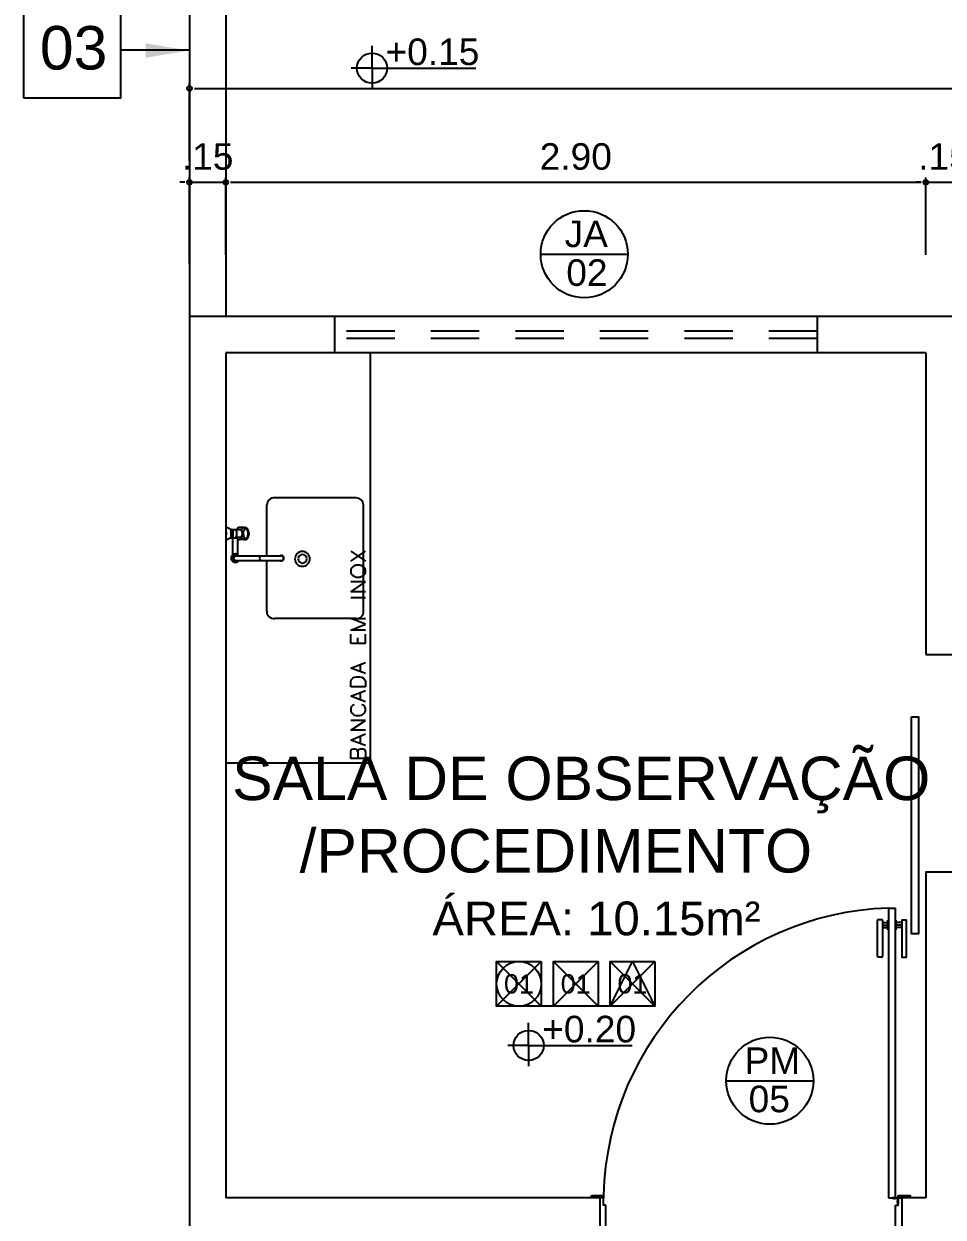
# Model space of a CAD drawing. Header units: millimetres. Extents: x 2125 to 3408, y 1171 to 1686.
# Drawn here: x 2895.56 to 2899.368, y 1471.901 to 1476.844 of the extents above; entities that cross this region are included whole.
import ezdxf
from ezdxf.enums import TextEntityAlignment as Align

# ---------------------------------------------------------------- set-up
doc = ezdxf.new("R2010")
doc.units = ezdxf.units.MM
doc.linetypes.add('CONTORNO_QUADRO_T', pattern=[0.35, 0.2, -0.15])
for name, color, linetype in [('APCOZ', 7, 'Continuous'), ('APCOZ-I', 251, 'Continuous'), ('at_Entity', 7, 'Continuous'), ('cotas', 7, 'Continuous'), ('ESQUADRIA', 3, 'Continuous'), ('ESQUADRIAS', 7, 'Continuous'), ('Esquadrias portas', 7, 'Continuous'), ('Esquadrias_Portas', 2, 'Continuous'), ('JANELA2', 1, 'Continuous'), ('LAYOUT', 7, 'Continuous'), ('Layout_Equipamentos', 7, 'Continuous'), ('PAREDE', 4, 'Continuous'), ('TEXTO01', 7, 'Continuous'), ('TEXTO02', 3, 'Continuous'), ('TEXTO03', 2, 'Continuous'), ('TEXTO_ESP_FORRO', 62, 'Continuous'), ('TEXTO_ESP_PAREDES', 10, 'Continuous'), ('TEXTO_ESP_PISO', 150, 'Continuous')]:
    doc.layers.add(name, color=color, linetype=linetype)
doc.styles.add('ARIAL', font='sanss___.ttf')
doc.styles.add('ROMANS', font='arial.ttf')
doc.styles.get("Standard").update_dxf_attribs({"font": 'arial.ttf'})
doc.styles.add('TEXTO1', font='swissko.ttf', dxfattribs={"width": 0.6, "height": 0.1})
doc.dimstyles.new('ESCALA75', dxfattribs={"dimtxt": 0.11, "dimasz": 0.02, "dimexe": 0.02, "dimexo": 0.04, "dimgap": 0.05, "dimtad": 1, "dimzin": 4, "dimdsep": 46, "dimtxsty": 'ROMANS', "dimblk1": 'PPC', "dimblk2": 'PPC', "dimsah": 1, "dimcen": 0.02, "dimclrd": 7, "dimclre": 7, "dimclrt": 3, "dimazin": 1, "dimtfac": 1, "dimtix": 1, "dimtmove": 0, "dimatfit": 3, "dimldrblk": 'PPC', "dimfxl": 0, "dimtolj": 1, "dimtzin": 12, "dimarcsym": 0})

# ---------------------------------------------------------------- blocks, each defined once
blk = doc.blocks.new('new block1')
at = {"layer": 'ESQUADRIAS', "color": 2}
for p, q in [((-0.09, 1.36), (-0.09, 0.16)), ((-0.09, 1.36), (-0.06, 1.36)), ((-0.06, 0.16), (-0.06, 1.36)), ((-0.09, 0.16), (-0.06, 0.16))]:
    blk.add_line(p, q, dxfattribs=at)
at = {"layer": 'ESQUADRIAS', "color": 3, "linetype": 'Continuous'}
for p, q in [((-0.135, 1.1598), (-0.135, 1.3115)), ((-0.115, 1.3115), (-0.115, 1.1598)), ((-0.092, 1.27), (-0.092, 1.31)), ((-0.058, 1.27), (-0.058, 1.31)), ((-0.035, 1.3115), (-0.035, 1.1598)), ((-0.015, 1.1598), (-0.015, 1.3115)), ((-0.1185, 1.1568), (-0.1325, 1.1568)), ((-0.0315, 1.1568), (-0.0175, 1.1568))]:
    blk.add_line(p, q, dxfattribs=at)
at = {"layer": 'ESQUADRIAS', "color": 3}
for p, q in [((-0.115, 1.3115), (-0.135, 1.3115)), ((-0.115, 1.3), (-0.092, 1.3)), ((-0.115, 1.29), (-0.092, 1.29)), ((-0.092, 1.31), (-0.09, 1.31)), ((-0.058, 1.31), (-0.06, 1.31)), ((-0.035, 1.3), (-0.058, 1.3)), ((-0.035, 1.29), (-0.058, 1.29)), ((-0.035, 1.3115), (-0.015, 1.3115)), ((-0.115, 1.28), (-0.092, 1.28)), ((-0.092, 1.27), (-0.09, 1.27)), ((-0.058, 1.27), (-0.06, 1.27)), ((-0.035, 1.28), (-0.058, 1.28))]:
    blk.add_line(p, q, dxfattribs=at)
at = {"layer": 'ESQUADRIAS'}
for p, q in [((-0.0665, 0.1585), (-0.0635, 0.1585)), ((-0.0515, 0.1435), (-0.0515, 0.1465))]:
    blk.add_line(p, q, dxfattribs=at)
at = {"layer": 'ESQUADRIAS', "color": 3}
for points in [[(-1.32, 0.17), (-1.27, 0.17), (-1.27, 0.16), (-1.32, 0.16)], [(-0.05, 0.17), (0, 0.17), (0, 0.16), (-0.05, 0.16)], [(-1.32, 0.01), (-1.26, 0.01), (-1.26, 0), (-1.32, 0)], [(-0.06, 0.01), (-0.035, 0.01), (0, 0.01), (0, 0), (-0.06, 0)]]:
    blk.add_lwpolyline(points, close=True, dxfattribs=at)
at = {"layer": 'ESQUADRIAS', "color": 2}
for points in [[(-1.26, 0.13), (-1.27, 0.13), (-1.27, 0.16), (-1.285, 0.16), (-1.285, 0.01), (-1.26, 0.01)], [(-0.06, 0.13), (-0.05, 0.13), (-0.05, 0.16), (-0.035, 0.16), (-0.035, 0.01), (-0.06, 0.01)]]:
    blk.add_lwpolyline(points, close=True, dxfattribs=at)
at = {"layer": 'ESQUADRIAS', "color": 1}
for points in [[(-0.0545, 0.159, -0.236068), (-0.0525, 0.16), (-0.055, 0.16), (-0.075, 0.16), (-0.075, 0.159)], [(-0.051, 0.1555, 0.236068), (-0.05, 0.1575), (-0.05, 0.155), (-0.05, 0.135), (-0.051, 0.135)]]:
    blk.add_lwpolyline(points, format="xyb", close=True, dxfattribs=at)
at = {"layer": 'ESQUADRIAS'}
for points in [[(-0.0675, 0.1577), (-0.0665, 0.1585), (-0.0665, 0.159)], [(-0.0654, 0.1577), (-0.0654, 0.1575), (-0.0675, 0.1575), (-0.0675, 0.1577), (-0.0625, 0.1577), (-0.0625, 0.1575), (-0.0646, 0.1575), (-0.0646, 0.1577)], [(-0.0625, 0.1577), (-0.0635, 0.1585), (-0.0635, 0.159)], [(-0.0523, 0.1446), (-0.0525, 0.1446), (-0.0525, 0.1425), (-0.0523, 0.1425), (-0.0523, 0.1475), (-0.0525, 0.1475), (-0.0525, 0.1454), (-0.0523, 0.1454)], [(-0.0523, 0.1475), (-0.0515, 0.1465), (-0.051, 0.1465)], [(-0.0523, 0.1425), (-0.0515, 0.1435), (-0.051, 0.1435)]]:
    blk.add_lwpolyline(points, dxfattribs=at)
at = {"layer": 'ESQUADRIAS', "color": 1}
blk.add_circle((-0.0525, 0.1575), 0.0025, dxfattribs=at)
at = {"layer": 'ESQUADRIAS', "color": 3, "linetype": 'Continuous'}
for centre, start, end in [((-0.132, 1.1598), 180, 260.5377), ((-0.118, 1.1598), 260.5377, 360), ((-0.032, 1.1598), 180, 279.4623), ((-0.018, 1.1598), 279.4623, 0)]:
    blk.add_arc(centre, 0.003, start, end, dxfattribs=at)
at = {"layer": 'Esquadrias portas'}
blk.add_arc((-0.0518, 0.1421), 1.2185, 91.7966, 178.6909, dxfattribs=at)
blk = doc.blocks.new('PPC')
at = {"color": 2}
blk.add_circle((0, 0), 0.5, dxfattribs=at)
blk = doc.blocks.new('*D1059')
at = {"layer": 'cotas', "color": 7, "lineweight": -2, "transparency": 16777216}
for p, q in [((2896.2267, 1476.1876), (2896.2067, 1476.1876)), ((2896.2467, 1475.8876), (2896.2467, 1476.2076)), ((2896.2467, 1476.1876), (2896.3967, 1476.1876)), ((2896.3967, 1475.8876), (2896.3967, 1476.2076)), ((2896.4167, 1476.1876), (2896.4367, 1476.1876))]:
    blk.add_line(p, q, dxfattribs=at)
at = {"layer": 'DEFPOINTS', "color": 0, "transparency": 16777216}
for p in [(2896.3967, 1476.1876), (2896.2467, 1475.2536), (2896.3967, 1475.1036)]:
    blk.add_point(p, dxfattribs=at)
at = {"layer": 'cotas', "color": 7, "lineweight": -2, "transparency": 16777216, "xscale": 0.02, "yscale": 0.02, "zscale": 0.02}
blk.add_blockref('PPC', (2896.2467, 1476.1876), dxfattribs=at)
at = {"layer": 'cotas', "color": 7, "lineweight": -2, "transparency": 16777216, "xscale": 0.02, "yscale": 0.02, "zscale": 0.02, "rotation": 180}
blk.add_blockref('PPC', (2896.3967, 1476.1876), dxfattribs=at)
at = {"layer": 'cotas', "color": 3, "transparency": 16777216, "insert": (2896.3217, 1476.2938), "char_height": 0.11, "attachment_point": 5, "style": 'ROMANS'}
blk.add_mtext('\\A1;.15', dxfattribs=at)
blk = doc.blocks.new('*D1060')
at = {"layer": 'cotas', "color": 7, "lineweight": -2, "transparency": 16777216}
for p, q in [((2896.3967, 1475.8876), (2896.3967, 1476.2076)), ((2896.4167, 1476.1876), (2899.2767, 1476.1876)), ((2899.2967, 1475.8876), (2899.2967, 1476.2076))]:
    blk.add_line(p, q, dxfattribs=at)
at = {"layer": 'DEFPOINTS', "color": 0, "transparency": 16777216}
for p in [(2899.2967, 1476.1876), (2896.3967, 1475.1036), (2899.2967, 1475.1036)]:
    blk.add_point(p, dxfattribs=at)
at = {"layer": 'cotas', "color": 7, "lineweight": -2, "transparency": 16777216, "xscale": 0.02, "yscale": 0.02, "zscale": 0.02, "rotation": 180}
blk.add_blockref('PPC', (2896.3967, 1476.1876), dxfattribs=at)
at = {"layer": 'cotas', "color": 7, "lineweight": -2, "transparency": 16777216, "xscale": 0.02, "yscale": 0.02, "zscale": 0.02}
blk.add_blockref('PPC', (2899.2967, 1476.1876), dxfattribs=at)
at = {"layer": 'cotas', "color": 3, "transparency": 16777216, "insert": (2897.8467, 1476.2938), "char_height": 0.11, "attachment_point": 5, "style": 'ROMANS'}
blk.add_mtext('\\A1;2.90', dxfattribs=at)
blk = doc.blocks.new('*D1061')
at = {"layer": 'cotas', "color": 7, "lineweight": -2, "transparency": 16777216}
for p, q in [((2899.2767, 1476.1876), (2899.2567, 1476.1876)), ((2899.2967, 1475.8876), (2899.2967, 1476.2076)), ((2899.2967, 1476.1876), (2899.4467, 1476.1876)), ((2899.4467, 1475.8876), (2899.4467, 1476.2076)), ((2899.4667, 1476.1876), (2899.4867, 1476.1876))]:
    blk.add_line(p, q, dxfattribs=at)
at = {"layer": 'DEFPOINTS', "color": 0, "transparency": 16777216}
for p in [(2899.4467, 1476.1876), (2899.2967, 1475.1036), (2899.4467, 1475.1036)]:
    blk.add_point(p, dxfattribs=at)
at = {"layer": 'cotas', "color": 7, "lineweight": -2, "transparency": 16777216, "xscale": 0.02, "yscale": 0.02, "zscale": 0.02}
blk.add_blockref('PPC', (2899.2967, 1476.1876), dxfattribs=at)
at = {"layer": 'cotas', "color": 7, "lineweight": -2, "transparency": 16777216, "xscale": 0.02, "yscale": 0.02, "zscale": 0.02, "rotation": 180}
blk.add_blockref('PPC', (2899.4467, 1476.1876), dxfattribs=at)
at = {"layer": 'cotas', "color": 3, "transparency": 16777216, "insert": (2899.3717, 1476.2938), "char_height": 0.11, "attachment_point": 5, "style": 'ROMANS'}
blk.add_mtext('\\A1;.15', dxfattribs=at)
blk = doc.blocks.new('*D1066')
at = {"layer": 'cotas', "color": 7, "lineweight": -2, "transparency": 16777216}
for p, q in [((2896.2467, 1476.2766), (2896.2467, 1476.5966)), ((2896.2667, 1476.5766), (2907.6267, 1476.5766)), ((2907.6467, 1476.2766), (2907.6467, 1476.5966))]:
    blk.add_line(p, q, dxfattribs=at)
at = {"layer": 'DEFPOINTS', "color": 0, "transparency": 16777216}
for p in [(2907.6467, 1476.5766), (2896.2467, 1475.7315), (2907.6467, 1475.7315)]:
    blk.add_point(p, dxfattribs=at)
at = {"layer": 'cotas', "color": 7, "lineweight": -2, "transparency": 16777216, "xscale": 0.02, "yscale": 0.02, "zscale": 0.02, "rotation": 180}
blk.add_blockref('PPC', (2896.2467, 1476.5766), dxfattribs=at)
at = {"layer": 'cotas', "color": 7, "lineweight": -2, "transparency": 16777216, "xscale": 0.02, "yscale": 0.02, "zscale": 0.02}
blk.add_blockref('PPC', (2907.6467, 1476.5766), dxfattribs=at)
at = {"layer": 'cotas', "color": 3, "transparency": 16777216, "insert": (2901.9467, 1476.6828), "char_height": 0.11, "attachment_point": 5, "style": 'ROMANS'}
blk.add_mtext('\\A1;11.40', dxfattribs=at)
blk = doc.blocks.new('new block16')
at = {"layer": 'APCOZ'}
for p, q in [((-0.5794, 0.9688), (-0.601, 0.9796)), ((-0.5794, 0.9688), (-0.5553, 0.9688)), ((-0.5212, 0.9762), (-0.5428, 0.9762)), ((-0.5794, 0.9336), (-0.601, 0.9228)), ((-0.5794, 0.9336), (-0.5702, 0.9336)), ((-0.5702, 0.8638), (-0.5702, 0.9336)), ((-0.5502, 0.8638), (-0.5502, 0.9285)), ((-0.5212, 0.9262), (-0.5428, 0.9262)), ((-0.5462, 0.8597), (-0.3752, 0.8597)), ((-0.5462, 0.8397), (-0.3752, 0.8397))]:
    blk.add_line(p, q, dxfattribs=at)
at = {"layer": 'APCOZ', "linetype": 'Continuous'}
for points in [[(-0.5428, 0.9762, 0), (-0.5456, 0.9759, 0), (-0.5483, 0.975, 0), (-0.5508, 0.9734, 0), (-0.5532, 0.9714, 0), (-0.5553, 0.9688, 0)], [(-0.5207, 0.9262, 0), (-0.5175, 0.9267, 0), (-0.5145, 0.9281, 0), (-0.5117, 0.9302, 0), (-0.5091, 0.933, 0), (-0.507, 0.9363, 0), (-0.5053, 0.9402, 0), (-0.5042, 0.9445, 0), (-0.5036, 0.9489, 0), (-0.5036, 0.9535, 0), (-0.5042, 0.9579, 0), (-0.5053, 0.9622, 0), (-0.507, 0.966, 0), (-0.5091, 0.9694, 0), (-0.5117, 0.9722, 0), (-0.5145, 0.9743, 0), (-0.5175, 0.9757, 0), (-0.5207, 0.9762, 0)], [(-0.5502, 0.9285, 0), (-0.5488, 0.9277, 0), (-0.5473, 0.927, 0), (-0.5458, 0.9266, 0), (-0.5443, 0.9263, 0), (-0.5428, 0.9262, 0)]]:
    blk.add_polyline3d(points, dxfattribs=at)
at = {"layer": 'APCOZ'}
for centre, radius, start, end in [((-0.5602, 0.8497), 0.0173, 125.4187, 234.5813), ((-0.5602, 0.8497), 0.0173, 35.4187, 54.5813), ((-0.3702, 0.8497), 0.0112, 243.7208, 116.2792), ((-0.5602, 0.8497), 0.0173, 234.5813, 305.4187), ((-0.5602, 0.8497), 0.0173, 305.4187, 324.5813)]:
    blk.add_arc(centre, radius, start, end, dxfattribs=at)
at = {"layer": 'APCOZ-I'}
for p, q in [((-0.5794, 0.9688), (-0.5794, 0.9336)), ((-0.5349, 0.9668), (-0.5564, 0.9668)), ((-0.5702, 0.9336), (-0.5553, 0.9336)), ((-0.5349, 0.9355), (-0.5564, 0.9355)), ((-0.5638, 0.8597), (-0.5462, 0.8597)), ((-0.3752, 0.8597), (-0.3702, 0.8597)), ((-0.5638, 0.8397), (-0.5462, 0.8397)), ((-0.3752, 0.8397), (-0.3702, 0.8397))]:
    blk.add_line(p, q, dxfattribs=at)
at = {"layer": 'APCOZ-I', "linetype": 'Continuous'}
for points in [[(-0.5553, 0.9688, 0), (-0.5555, 0.9686, 0), (-0.5556, 0.9683, 0), (-0.5558, 0.9681, 0), (-0.5559, 0.9679, 0), (-0.5561, 0.9676, 0)], [(-0.5207, 0.9762, 0), (-0.5238, 0.9759, 0), (-0.5268, 0.9749, 0), (-0.5296, 0.9732, 0), (-0.5321, 0.9708, 0), (-0.5343, 0.9678, 0)], [(-0.5176, 0.9707, 0), (-0.5197, 0.9703, 0), (-0.5218, 0.9691, 0), (-0.5237, 0.9672, 0), (-0.5253, 0.9646, 0), (-0.5267, 0.9615, 0), (-0.5276, 0.958, 0), (-0.5281, 0.9541, 0), (-0.5283, 0.9502, 0), (-0.5279, 0.9463, 0), (-0.5272, 0.9426, 0), (-0.526, 0.9393, 0), (-0.5245, 0.9364, 0), (-0.5228, 0.9342, 0), (-0.5208, 0.9326, 0), (-0.5187, 0.9318, 0), (-0.5165, 0.9318, 0), (-0.5144, 0.9326, 0), (-0.5124, 0.9342, 0), (-0.5106, 0.9364, 0), (-0.5091, 0.9393, 0), (-0.508, 0.9426, 0), (-0.5072, 0.9463, 0), (-0.5069, 0.9502, 0), (-0.507, 0.9541, 0), (-0.5076, 0.958, 0), (-0.5085, 0.9615, 0), (-0.5098, 0.9646, 0), (-0.5115, 0.9672, 0), (-0.5134, 0.9691, 0), (-0.5154, 0.9703, 0), (-0.5176, 0.9707, 0)], [(-0.5561, 0.9348, 0), (-0.5559, 0.9345, 0), (-0.5558, 0.9343, 0), (-0.5556, 0.9341, 0), (-0.5555, 0.9338, 0), (-0.5553, 0.9336, 0)], [(-0.5553, 0.9336, 0), (-0.5544, 0.9324, 0), (-0.5534, 0.9313, 0), (-0.5524, 0.9302, 0), (-0.5513, 0.9293, 0), (-0.5502, 0.9285, 0)], [(-0.5343, 0.9346, 0), (-0.5322, 0.9317, 0), (-0.5297, 0.9293, 0), (-0.527, 0.9276, 0), (-0.5241, 0.9266, 0), (-0.5212, 0.9262, 0)]]:
    blk.add_polyline3d(points, dxfattribs=at)
at = {"layer": 'APCOZ-I'}
for centre, radius, start, end in [((-0.8761, 0.9512), 0.2786, 354.3752, 5.6248), ((-0.6505, 0.9512), 0.0816, 347.5382, 12.4618), ((-0.5544, 0.9666), 0.002, 148.4325, 195.6861), ((-0.6091, 0.9512), 0.0549, 344.3139, 15.6861), ((-0.5327, 0.9668), 0.002, 147.8441, 206.0251), ((-0.5645, 0.9512), 0.0335, 333.9749, 26.0251), ((-0.5544, 0.9358), 0.002, 164.314, 211.5675), ((-0.5327, 0.9356), 0.002, 153.9749, 212.1559), ((-0.5602, 0.8497), 0.0126, 52.2518, 307.7482), ((-0.5602, 0.8497), 0.0173, 54.5813, 125.4187), ((-0.5428, 0.8497), 0.0233, 154.5555, 205.4445), ((-0.4367, 0.8497), 0.0233, 154.5555, 205.4445), ((-0.3702, 0.8497), 0.01, 270, 90)]:
    blk.add_arc(centre, radius, start, end, dxfattribs=at)
at = {"layer": 'at_Entity', "color": 0}
for p, q in [((0, 0), (0, 1.7)), ((-0.0593, 1.0994), (-0.3978, 1.0994)), ((-0.0296, 0.6296), (-0.0296, 1.0698)), ((-0.0825, 0.8368), (-0.0212, 0.8791)), ((-0.0825, 0.8791), (-0.0212, 0.8368)), ((-0.0804, 0.8072), (-0.0825, 0.8029)), ((-0.0825, 0.8029), (-0.0825, 0.7902)), ((-0.0741, 0.8135), (-0.0804, 0.8072)), ((-0.0677, 0.8177), (-0.0741, 0.8135)), ((-0.0593, 0.8199), (-0.0677, 0.8177)), ((-0.0444, 0.8199), (-0.0593, 0.8199)), ((-0.036, 0.8177), (-0.0444, 0.8199)), ((-0.0296, 0.8135), (-0.036, 0.8177)), ((-0.0233, 0.8072), (-0.0296, 0.8135)), ((-0.0212, 0.8029), (-0.0233, 0.8072)), ((-0.0212, 0.7902), (-0.0212, 0.8029)), ((-0.0825, 0.7902), (-0.0804, 0.7839)), ((-0.0825, 0.7098), (-0.0212, 0.7521)), ((-0.0212, 0.7521), (-0.0825, 0.7521)), ((-0.0804, 0.7839), (-0.0741, 0.7775)), ((-0.0741, 0.7775), (-0.0677, 0.7754)), ((-0.0677, 0.7754), (-0.0593, 0.7712)), ((-0.0593, 0.7712), (-0.0444, 0.7712)), ((-0.0444, 0.7712), (-0.036, 0.7754)), ((-0.036, 0.7754), (-0.0296, 0.7775)), ((-0.0296, 0.7775), (-0.0233, 0.7839)), ((-0.0233, 0.7839), (-0.0212, 0.7902)), ((-0.0212, 0.7098), (-0.0825, 0.7098)), ((-0.0825, 0.6866), (-0.0212, 0.6866)), ((-0.0593, 0.6), (-0.3978, 0.6)), ((-0.0212, 0.5765), (-0.0825, 0.5998)), ((-0.0825, 0.5998), (-0.0212, 0.5998)), ((-0.0825, 0.5511), (-0.0212, 0.5765)), ((-0.0212, 0.5511), (-0.0825, 0.5511)), ((-0.0825, 0.4961), (-0.0825, 0.5342)), ((-0.0212, 0.4961), (-0.0825, 0.4961)), ((-0.0529, 0.4961), (-0.0529, 0.5194)), ((-0.0212, 0.4961), (-0.0212, 0.5342)), ((-0.0825, 0.3945), (-0.0212, 0.4178)), ((-0.0423, 0.3797), (-0.0423, 0.4093)), ((-0.0212, 0.3713), (-0.0825, 0.3945)), ((-0.0804, 0.3459), (-0.0741, 0.3522)), ((-0.0741, 0.3522), (-0.0677, 0.3564)), ((-0.0677, 0.3564), (-0.0593, 0.3586)), ((-0.0593, 0.3586), (-0.0444, 0.3586)), ((-0.0444, 0.3586), (-0.036, 0.3564)), ((-0.036, 0.3564), (-0.0296, 0.3522)), ((-0.0296, 0.3522), (-0.0233, 0.3459)), ((-0.0825, 0.3374), (-0.0804, 0.3459)), ((-0.0825, 0.3162), (-0.0825, 0.3374)), ((-0.0212, 0.3162), (-0.0825, 0.3162)), ((-0.0825, 0.2781), (-0.0212, 0.3014)), ((-0.0233, 0.3459), (-0.0212, 0.3374)), ((-0.0212, 0.3374), (-0.0212, 0.3162)), ((-0.0212, 0.2549), (-0.0825, 0.2781)), ((-0.0423, 0.2633), (-0.0423, 0.293)), ((-0.0804, 0.2337), (-0.0825, 0.2274)), ((-0.0825, 0.2274), (-0.0825, 0.2168)), ((-0.0825, 0.2168), (-0.0804, 0.2104)), ((-0.0741, 0.2401), (-0.0804, 0.2337)), ((-0.0804, 0.2104), (-0.0741, 0.2041)), ((-0.0677, 0.2422), (-0.0741, 0.2401)), ((-0.0741, 0.2041), (-0.0677, 0.1999)), ((-0.0677, 0.1999), (-0.0593, 0.1977)), ((-0.0593, 0.1977), (-0.0444, 0.1977)), ((-0.0444, 0.1977), (-0.036, 0.1999)), ((-0.0296, 0.2401), (-0.036, 0.2422)), ((-0.036, 0.1999), (-0.0296, 0.2041)), ((-0.0233, 0.2337), (-0.0296, 0.2401)), ((-0.0296, 0.2041), (-0.0233, 0.2104)), ((-0.0212, 0.2274), (-0.0233, 0.2337)), ((-0.0233, 0.2104), (-0.0212, 0.2168)), ((-0.0212, 0.2168), (-0.0212, 0.2274)), ((-0.0825, 0.1364), (-0.0212, 0.1766)), ((-0.0212, 0.1766), (-0.0825, 0.1766)), ((-0.0212, 0.1364), (-0.0825, 0.1364)), ((-0.0825, 0.0962), (-0.0212, 0.1216)), ((-0.0423, 0.0814), (-0.0423, 0.111)), ((-0.0212, 0.0729), (-0.0825, 0.0962)), ((-0.0825, 0.0454), (-0.0804, 0.056)), ((-0.0804, 0.056), (-0.0762, 0.0581)), ((-0.0762, 0.0581), (-0.0719, 0.0602)), ((-0.0719, 0.0602), (-0.0656, 0.0602)), ((-0.0656, 0.0602), (-0.0593, 0.0581)), ((-0.0593, 0.0581), (-0.0571, 0.056)), ((-0.0571, 0.056), (-0.0529, 0.0454)), ((-0.0529, 0.0454), (-0.0508, 0.056)), ((-0.0508, 0.056), (-0.0466, 0.0581)), ((-0.0466, 0.0581), (-0.0423, 0.0602)), ((-0.0423, 0.0602), (-0.0317, 0.0602)), ((-0.0317, 0.0602), (-0.0275, 0.0581)), ((-0.0275, 0.0581), (-0.0233, 0.056)), ((-0.0233, 0.056), (-0.0212, 0.0454)), ((0, 0), (-0.601, 0)), ((-0.0825, 0.02), (-0.0825, 0.0454)), ((-0.0212, 0.02), (-0.0825, 0.02)), ((-0.0529, 0.0454), (-0.0529, 0.02)), ((-0.0212, 0.0454), (-0.0212, 0.02))]:
    blk.add_line(p, q, dxfattribs=at)
for centre, radius, start, end in [((-0.3988, 1.0687), 0.0307, 88.1044, 177.9457), ((-0.0604, 1.0687), 0.0308, 2.0624, 87.9376), ((-0.2825, 0.8465), 0.0307, 90, 180), ((-0.2825, 0.8465), 0.0307, 180, 270), ((-0.2825, 0.8465), 0.018, 90, 180), ((-0.2825, 0.8465), 0.018, 180, 270), ((-0.2825, 0.8465), 0.0307, 360, 90), ((-0.2825, 0.8465), 0.018, 360, 90), ((-0.2825, 0.8465), 0.018, 270, 0), ((-0.2825, 0.8465), 0.0307, 270, 0), ((-0.402, 0.6274), 0.0277, 175.3276, 278.6223), ((-0.0569, 0.6272), 0.0273, 264.9724, 5.0276)]:
    blk.add_arc(centre, radius, start, end, dxfattribs=at)
at = {"layer": 'Layout_Equipamentos'}
for p, q in [((-0.4296, 0.8597), (-0.4296, 1.0698)), ((-0.4296, 0.6296), (-0.4296, 0.8397))]:
    blk.add_line(p, q, dxfattribs=at)
blk = doc.blocks.new('Esp_Pis_Par_For_Esc100')
at = {"layer": 'DEFPOINTS'}
for p, q in [((0, 0.37), (0.37, 0)), ((0.37, 0.37), (0, 0)), ((0.47, 0.37), (0.84, 0)), ((0.84, 0.37), (0.47, 0)), ((0.94, 0.37), (1.31, 0)), ((1.31, 0.37), (0.94, 0)), ((0.47, 0), (0.37, 0)), ((0.94, 0), (0.84, 0))]:
    blk.add_line(p, q, dxfattribs=at)
for points in [[(0.37, 0.37), (0.37, 0), (0, 0), (0, 0.37)], [(1.31, 0.37), (1.31, 0), (0.94, 0), (0.94, 0.37)]]:
    blk.add_lwpolyline(points, close=True, dxfattribs=at)
at = {"layer": 'TEXTO_ESP_FORRO'}
blk.add_lwpolyline([(0.94, 0), (1.125, 0.37), (1.31, 0)], close=True, dxfattribs=at)
at = {"layer": 'TEXTO_ESP_PAREDES'}
blk.add_lwpolyline([(0.84, 0.37), (0.84, 0), (0.47, 0), (0.47, 0.37)], close=True, dxfattribs=at)
at = {"layer": 'TEXTO_ESP_PISO'}
blk.add_circle((0.185, 0.185), 0.185, dxfattribs=at)
at = {"layer": 'TEXTO_ESP_FORRO', "color": 3, "linetype": 'ByBlock', "style": 'ARIAL', "text_generation_flag": 6}
blk.add_attdef('FOR', text='', height=0.16, rotation=180, dxfattribs=at).set_placement((1.125, 0.185), align=Align.MIDDLE_CENTER)
at = {"layer": 'TEXTO_ESP_PAREDES', "color": 3, "linetype": 'ByBlock', "ltscale": 0.0001, "style": 'ARIAL', "text_generation_flag": 6}
blk.add_attdef('PAR', text='', height=0.16, rotation=180, dxfattribs=at).set_placement((0.655, 0.185), align=Align.MIDDLE_CENTER)
at = {"layer": 'TEXTO_ESP_PISO', "color": 3, "linetype": 'ByBlock', "style": 'ARIAL', "text_generation_flag": 6}
blk.add_attdef('PIS', text='', height=0.16, rotation=180, dxfattribs=at).set_placement((0.185, 0.185), align=Align.MIDDLE_CENTER)
blk = doc.blocks.new('new block4')
at = {"layer": 'TEXTO01'}
h = blk.add_hatch(dxfattribs=at)
h.set_pattern_fill('ANGLE', color=256)
h.set_pattern_definition([(0, (-2260.456, -913.906), (0, 6.985), [5.08, -1.905]), (90, (-2260.456, -913.906), (-6.985, 4e-16), [5.08, -1.905])])
h.paths.add_polyline_path([(0, 0), (0, -0.0624, 0.414214), (0.0624, 0)])
h.paths.add_polyline_path([(0, 0), (0, 0.0624, 0.414214), (-0.0624, 0)])
for q in [(0, 0.093), (-0.0862, 0), (0.4292, 0), (0, -0.0852)]:
    blk.add_line((0, 0), q, dxfattribs=at)
blk.add_circle((0, 0), 0.0624, dxfattribs=at)

msp = doc.modelspace()

# ---------------------------------------------------------------- linework, layer by layer
msp.add_line((2895.9603, 1476.7367), (2896.2422, 1476.7367))
msp.add_lwpolyline([(2895.5603, 1476.5367), (2895.5603, 1476.9367), (2895.9603, 1476.9367), (2895.9603, 1476.5367)], close=True)
at = {"layer": 'ESQUADRIA', "linetype": 'CONTORNO_QUADRO_T'}
for p, q in [((2898.8467, 1475.5712), (2896.8467, 1475.5712)), ((2898.8467, 1475.5412), (2896.8467, 1475.5412))]:
    msp.add_line(p, q, dxfattribs=at)
at = {"layer": 'Esquadrias_Portas'}
msp.add_lwpolyline([(2899.2367, 1473.974), (2899.2667, 1473.974), (2899.2667, 1473.074), (2899.2367, 1473.074), (2899.2367, 1473.974)], dxfattribs=at)
at = {"layer": 'JANELA2'}
for p, q in [((2896.8467, 1475.6312), (2896.8467, 1475.4812)), ((2898.8467, 1475.6312), (2898.8467, 1475.4812))]:
    msp.add_line(p, q, dxfattribs=at)
at = {"layer": 'LAYOUT'}
msp.add_solid([(2896.0645, 1476.7634), (2896.2445, 1476.7334), (2896.0645, 1476.7034)], dxfattribs=at)
at = {"layer": 'Layout_Equipamentos'}
msp.add_line((2896.2467, 1475.8519), (2896.2467, 1475.8876), dxfattribs=at)
at = {"layer": 'PAREDE'}
for p, q in [((2896.2467, 1481.4312), (2896.2467, 1471.8312)), ((2896.3967, 1481.2812), (2896.3967, 1475.6312)), ((2899.2967, 1475.4812), (2896.3967, 1475.4812)), ((2896.3967, 1475.4812), (2896.3967, 1471.9812)), ((2899.2967, 1475.4812), (2899.2967, 1474.2312)), ((2899.2967, 1474.2312), (2899.4467, 1474.2312)), ((2899.2967, 1473.3312), (2899.2967, 1471.9812)), ((2899.2967, 1473.3312), (2899.4467, 1473.3312))]:
    msp.add_line(p, q, dxfattribs=at)
at = {"layer": 'PAREDE', "linetype": 'Continuous'}
for p, q in [((2907.6467, 1475.6312), (2896.2467, 1475.6312)), ((2897.9117, 1471.9812), (2896.3967, 1471.9812)), ((2899.2967, 1471.9812), (2899.2317, 1471.9812))]:
    msp.add_line(p, q, dxfattribs=at)
at = {"layer": 'TEXTO01'}
for p, q in [((2897.7012, 1475.8897), (2898.062, 1475.8897)), ((2898.4699, 1472.4662), (2898.8307, 1472.4662))]:
    msp.add_line(p, q, dxfattribs=at)
for centre in [(2897.8816, 1475.8897), (2898.6503, 1472.4662)]:
    msp.add_circle(centre, 0.1804, dxfattribs=at)

# ---------------------------------------------------------------- block references
at = {"layer": 'JANELA2'}
msp.add_blockref('new block1', (2899.2317, 1471.8212), dxfattribs=at)
at = {"layer": 'Layout_Equipamentos'}
msp.add_blockref('new block16', (2896.9967, 1473.7812), dxfattribs=at)
at = {"layer": 'TEXTO01'}
for p in [(2897.0027, 1476.6605), (2897.6513, 1472.6124)]:
    msp.add_blockref('new block4', p, dxfattribs=at)
at = {"layer": 'TEXTO02', "xscale": 0.5, "yscale": 0.5, "zscale": 0.5}
msp.add_blockref('Esp_Pis_Par_For_Esc100', (2897.5188, 1472.775), dxfattribs=at).add_auto_attribs({'PIS': '01', 'PAR': '01', 'FOR': '01'})

# ---------------------------------------------------------------- texts
at = {"layer": 'cotas', "ltscale": 0.0001, "char_height": 0.11, "width": 0.503613, "attachment_point": 1, "style": 'TEXTO1'}
for s, insert in [('\\pi0.06779;{\\fSansSerif|b0|i0|c2|p2;\\W1;+0.15}', (2896.9907, 1476.7833)), ('\\pi0.06832;{\\fSansSerif|b0|i0|c2|p2;\\W1;+0.20}', (2897.6393, 1472.7352))]:
    msp.add_mtext(s, dxfattribs=dict(at, insert=insert))
at = {"layer": 'TEXTO01', "ltscale": 0.0001, "char_height": 0.11, "width": 0.330365, "attachment_point": 1, "style": 'TEXTO1'}
for s, insert in [('{\\fSansSerif|b0|i0|c2|p2;\\W1;JA}', (2897.8005, 1476.0292)), ('{\\fSansSerif|b0|i0|c2|p2;\\W1;02}', (2897.8073, 1475.8685)), ('{\\fSansSerif|b0|i0|c2|p2;\\W1;PM}', (2898.5456, 1472.6042)), ('{\\fSansSerif|b0|i0|c2|p2;\\W1;05}', (2898.5626, 1472.4457))]:
    msp.add_mtext(s, dxfattribs=dict(at, insert=insert))
at = {"layer": 'TEXTO02', "ltscale": 0.0001, "insert": (2895.6266, 1476.8349), "char_height": 0.18, "attachment_point": 1}
msp.add_mtext('03', dxfattribs=at)
at = {"layer": 'TEXTO03', "ltscale": 0.0001, "insert": (2896.4231, 1473.8087), "char_height": 0.12, "width": 2.988169, "attachment_point": 1, "style": 'TEXTO1'}
msp.add_mtext('{\\fSansSerif|b0|i0|c2|p2;\\H1.5x;\\W1;\\C2;SALA DE OBSERVAÇÃO\\P    /PROCEDIMENTO\\P\\pi0.82972;\\H0.77777x;\\C3;ÁREA: 10.15m²}', dxfattribs=at)

# ---------------------------------------------------------------- dimensions: what is measured, and where the dimension line sits
at = {"layer": 'cotas'}
for base, p1, p2, picture, middle in [((2907.6467, 1476.5766), (2896.2467, 1475.7315), (2907.6467, 1475.7315), '*D1066', (2901.9467, 1476.6828)), ((2896.3967, 1476.1876), (2896.2467, 1475.2536), (2896.3967, 1475.1036), '*D1059', (2896.3217, 1476.2938))]:
    dim = msp.add_linear_dim(base=base, p1=p1, p2=p2, dimstyle='ESCALA75', dxfattribs=at)
    dim.commit()
    dim.dimension.update_dxf_attribs({"geometry": picture, "text_midpoint": middle})
for base, p1, p2, picture, middle in [((2899.2967, 1476.1876), (2896.3967, 1475.1036), (2899.2967, 1475.1036), '*D1060', (2897.8467, 1476.2938)), ((2899.4467, 1476.1876), (2899.2967, 1475.1036), (2899.4467, 1475.1036), '*D1061', (2899.3717, 1476.2938))]:
    dim = msp.add_linear_dim(base=base, p1=p1, p2=p2, dimstyle='ESCALA75', override={"dimtmove": 1}, dxfattribs=at)
    dim.commit()
    dim.dimension.update_dxf_attribs({"geometry": picture, "text_midpoint": middle})

doc.saveas('drawing.dxf')
